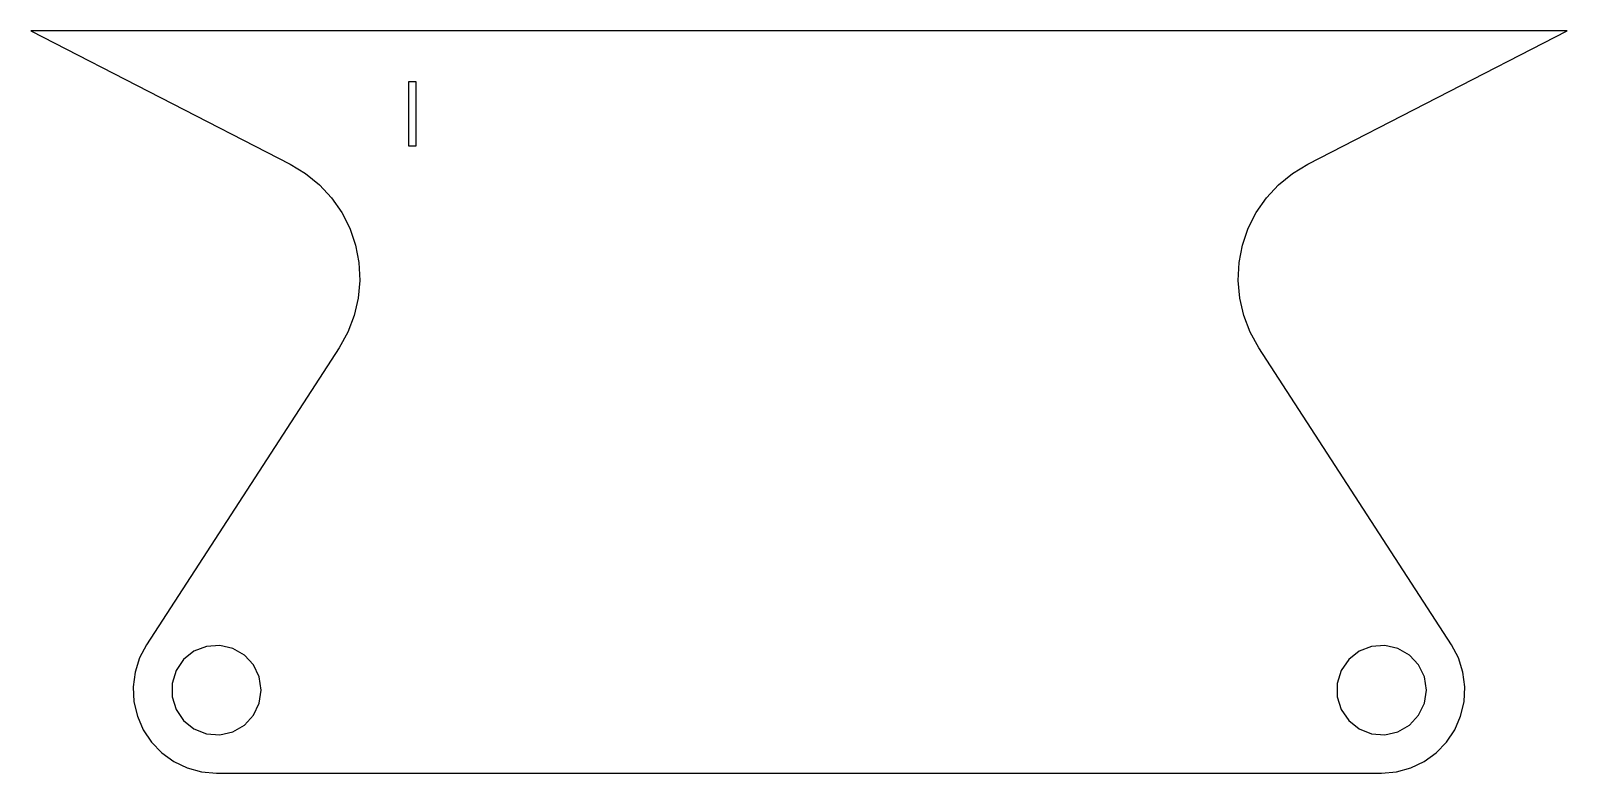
# Model space of a CAD drawing. Header units: millimetres. Extents: x 0 to 600, y 0 to 290.
import ezdxf

# ---------------------------------------------------------------- set-up
doc = ezdxf.new("R2010")
doc.units = ezdxf.units.MM
doc.layers.add('CUT_INNER', color=3, linetype='Continuous')
doc.layers.add('CUT_OUTER', color=1, linetype='Continuous')

msp = doc.modelspace()

# ---------------------------------------------------------------- linework, layer by layer
at = {"layer": 'CUT_INNER'}
for points in [[(147.5, 245), (150.5, 245), (150.5, 270), (147.5, 270)], [(90, 32.5), (89.22, 37.66), (86.96, 42.36), (83.41, 46.18), (78.89, 48.79), (73.81, 49.95), (68.61, 49.56), (63.75, 47.66), (59.67, 44.4), (56.73, 40.09), (55.2, 35.11), (55.2, 29.89), (56.73, 24.91), (59.67, 20.6), (63.75, 17.34), (68.61, 15.44), (73.81, 15.05), (78.89, 16.21), (83.41, 18.82), (86.96, 22.64), (89.22, 27.34)], [(545, 32.5), (544.22, 37.66), (541.96, 42.36), (538.41, 46.18), (533.89, 48.79), (528.81, 49.95), (523.61, 49.56), (518.75, 47.66), (514.67, 44.4), (511.73, 40.09), (510.2, 35.11), (510.2, 29.89), (511.73, 24.91), (514.67, 20.6), (518.75, 17.34), (523.61, 15.44), (528.81, 15.05), (533.89, 16.21), (538.41, 18.82), (541.96, 22.64), (544.22, 27.34)]]:
    msp.add_lwpolyline(points, close=True, dxfattribs=at)
at = {"layer": 'CUT_OUTER'}
msp.add_lwpolyline([(101.37, 237.86), (107.32, 234.26), (112.71, 229.86), (117.44, 224.76), (121.42, 219.05), (124.56, 212.85), (126.82, 206.27), (128.13, 199.44), (128.49, 192.49), (127.88, 185.56), (126.31, 178.78), (123.82, 172.28), (120.45, 166.2), (45.23, 50.18), (42.52, 45.05), (40.77, 39.52), (40.02, 33.76), (40.32, 27.96), (41.64, 22.31), (43.94, 16.98), (47.16, 12.15), (51.18, 7.97), (55.89, 4.57), (61.12, 2.06), (66.72, 0.52), (72.5, 0), (98.5, 0), (140.5, 0), (267.5, 0), (312.5, 0), (459.5, 0), (481.5, 0), (527.5, 0), (533.28, 0.52), (538.88, 2.06), (544.11, 4.57), (548.82, 7.97), (552.84, 12.15), (556.06, 16.98), (558.36, 22.31), (559.68, 27.96), (559.98, 33.76), (559.23, 39.52), (557.48, 45.05), (554.77, 50.18), (479.55, 166.2), (476.18, 172.28), (473.69, 178.78), (472.12, 185.56), (471.51, 192.49), (471.87, 199.44), (473.18, 206.27), (475.44, 212.85), (478.58, 219.05), (482.56, 224.76), (487.29, 229.86), (492.68, 234.26), (498.63, 237.86), (600, 290), (334.5, 290), (285.5, 290), (142.25, 290), (0, 290)], close=True, dxfattribs=at)

doc.saveas('drawing.dxf')
